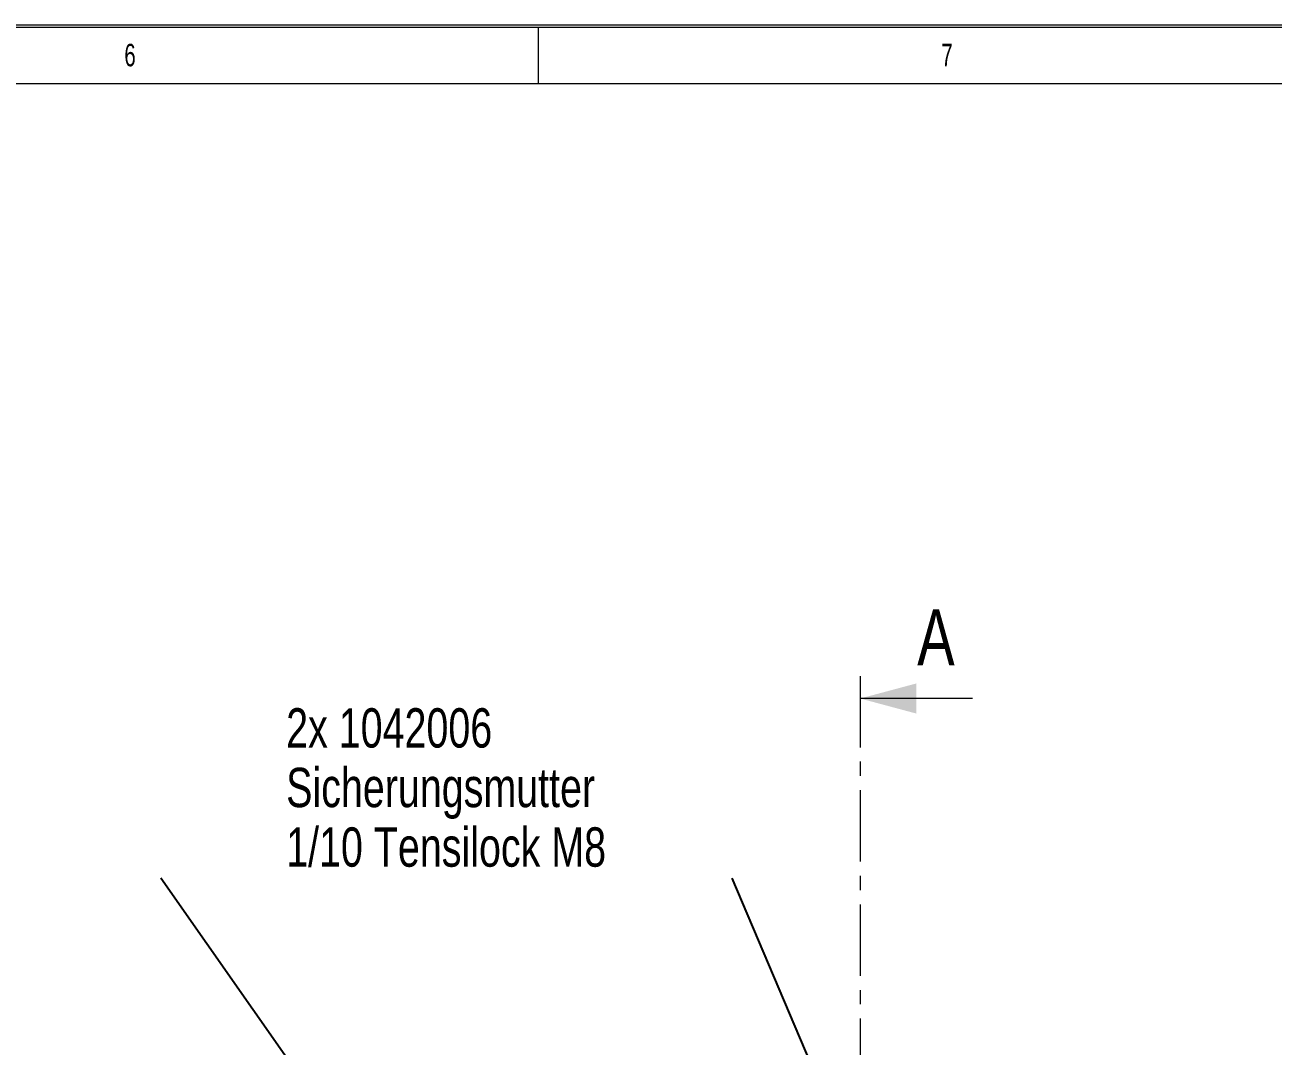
# Paper-space layout 'Blatt1' of a CAD drawing. Header units: millimetres. Extents: x 0 to 1189, y 0 to 841.
# Drawn here: x 403.3 to 514.4, y 744.3 to 835.2 of the extents above; entities that cross this region are included whole.
import ezdxf

# ---------------------------------------------------------------- set-up
doc = ezdxf.new("R2010")
doc.units = ezdxf.units.MM
doc.linetypes.add('CENTER', pattern=[10.16, 6.35, -1.27, 1.27, -1.27])
doc.layers.add('1', color=7, linetype='Continuous')
doc.layers.add('BESCHRIFTUNG', color=5, linetype='Continuous')
doc.styles.add('SLDTEXTSTYLE0', font='TXT', dxfattribs={"width": 0.675})
doc.styles.add('SLDTEXTSTYLE2', font='TXT', dxfattribs={"width": 0.75})
doc.dimstyles.new('SLDDIMSTYLE0', dxfattribs={"dimtxt": 0.18, "dimasz": 0.7, "dimexe": 0, "dimexo": 0.0625, "dimgap": 0, "dimtad": 0, "dimtih": 1, "dimtoh": 1, "dimdec": 0, "dimrnd": 1e-09, "dimzin": 0, "dimdsep": 46, "dimtxsty": 'Standard', "dimblk1": 'DOT', "dimblk2": 'DOT', "dimsah": 1, "dimcen": 0.09, "dimadec": 0, "dimazin": 0, "dimtfac": 0.7, "dimtdec": 0, "dimtofl": 0, "dimtmove": 0, "dimatfit": 3, "dimldrblk": 'DOT', "dimfxl": 1, "dimfrac": 2, "dimtolj": 1, "dimtzin": 0, "dimarcsym": 0})

# ---------------------------------------------------------------- blocks, each defined once
blk = doc.blocks.new('SW_NOTE_0_17')
at = {"layer": 'BESCHRIFTUNG', "color": 0, "char_height": 3.5, "attachment_point": 1, "style": 'SLDTEXTSTYLE2'}
for s, insert in [('2x 1042006', (-39.71, 15.12)), ('Sicherungsmutter', (-39.71, 9.82)), ('1/10 Tensilock M8', (-39.71, 4.52))]:
    blk.add_mtext(s, dxfattribs=dict(at, insert=insert))
blk = doc.blocks.new('_Dot')
at = {"color": 0, "linetype": 'ByBlock', "lineweight": -2}
blk.add_line((-0.5, 0), (-1, 0), dxfattribs=at)
at = {"color": 0, "linetype": 'ByBlock', "const_width": 0.5}
blk.add_lwpolyline([(-0.25, 0, 1), (0.25, 0, 1)], format="xyb", close=True, dxfattribs=at)

psp = doc.layouts.new('Blatt1')

# ---------------------------------------------------------------- linework, layer by layer
at = {"color": 7, "linetype": 'CENTER', "lineweight": 18}
psp.add_line((477.678, 777.265), (477.678, 308.626), dxfattribs=at)
at = {"color": 7, "linetype": 'Continuous', "lineweight": 18}
psp.add_line((487.678, 775.265), (477.678, 775.265), dxfattribs=at)
psp.add_solid([(477.678, 775.265), (482.678, 773.925), (482.678, 776.605)], dxfattribs=at)
at = {"layer": '1', "lineweight": 18}
psp.add_line((5.8, 835.2), (1183.2, 835.2), dxfattribs=at)
at = {"layer": '1', "color": 7, "lineweight": 18}
for p, q in [((6, 835), (1183, 835)), ((449, 835), (449, 830)), ((11, 830), (1178, 830))]:
    psp.add_line(p, q, dxfattribs=at)

# ---------------------------------------------------------------- block references
at = {"layer": 'BESCHRIFTUNG'}
psp.add_blockref('SW_NOTE_0_17', (466.275, 759.279), dxfattribs=at)

# ---------------------------------------------------------------- texts
at = {"color": 7, "linetype": 'Continuous', "insert": (482.751, 783.203), "char_height": 5, "attachment_point": 1, "style": 'SLDTEXTSTYLE2'}
psp.add_mtext('A', dxfattribs=at)
at = {"layer": '1', "char_height": 2, "attachment_point": 2, "style": 'SLDTEXTSTYLE0'}
for s, insert in [('6', (412.661, 833.523)), ('7', (485.405, 833.523))]:
    psp.add_mtext(s, dxfattribs=dict(at, insert=insert))

# ---------------------------------------------------------------- leaders
at = {"layer": 'BESCHRIFTUNG'}
for points in [[(482.981, 663.001), (415.402, 759.279)], [(506.656, 664.265), (466.275, 759.279)]]:
    psp.add_leader(points, dimstyle='SLDDIMSTYLE0', dxfattribs=at)

doc.saveas('drawing.dxf')
